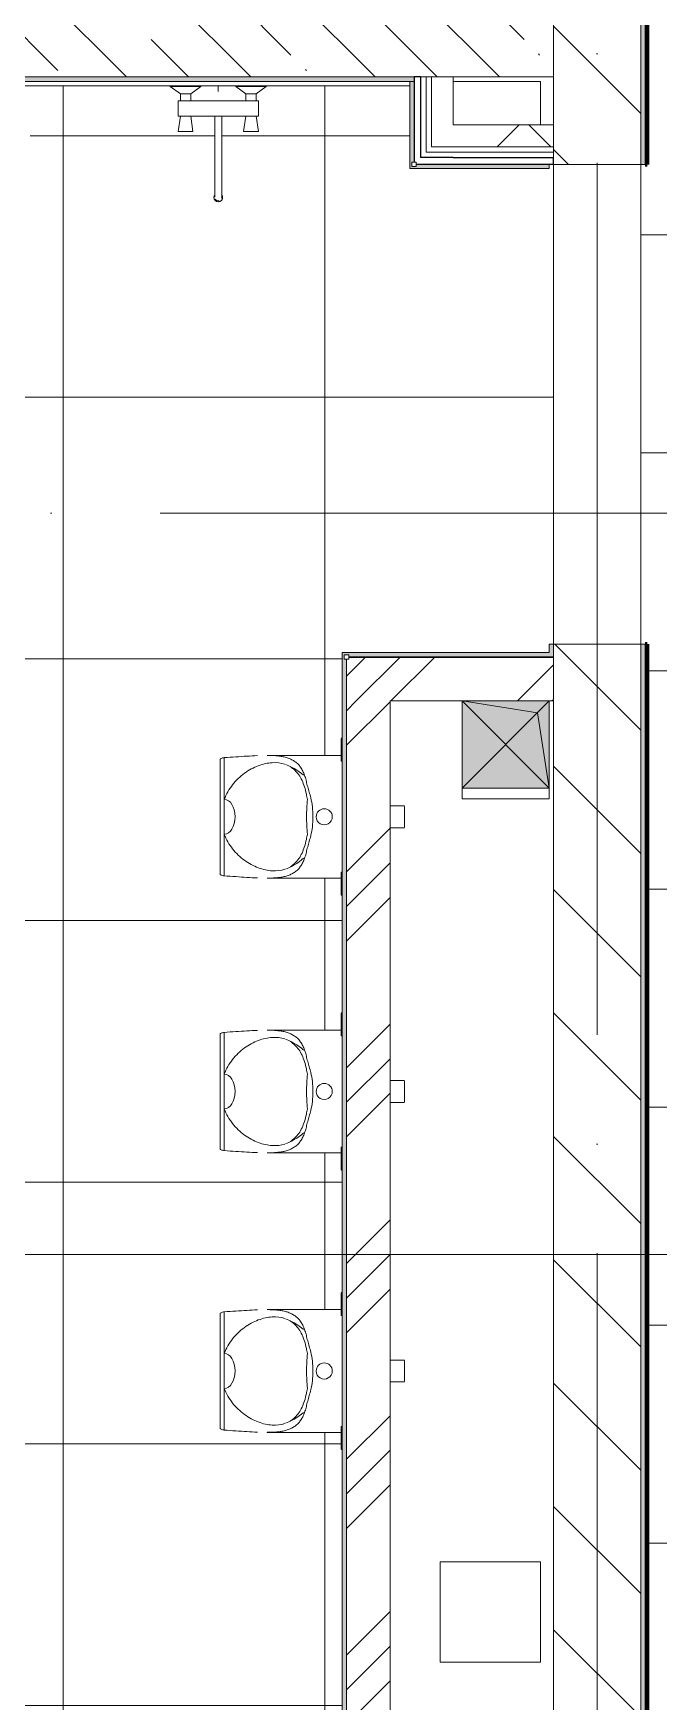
# Model space of a CAD drawing. Header units: millimetres. Extents: x 97 to 215964, y -4577 to 60645.
# Drawn here: x 197855 to 199289, y 14899 to 18725 of the extents above; entities that cross this region are included whole.
import ezdxf

# ---------------------------------------------------------------- set-up
doc = ezdxf.new("R2010")
doc.units = ezdxf.units.MM
doc.linetypes.add('ADSK_Линия сетки', pattern=[2500, 2000, -250, 0, -250])
for name, color, linetype, lineweight in [('A-DETL-GENF-OTLN', 92, 'Continuous', 9), ('A-FLOR-____-OTLN', 192, 'Continuous', 9), ('A-FLOR-____-PATT', 8, 'Continuous', 9), ('A-GENM-____-OTLN', 13, 'Continuous', 9), ('A-WALL-____-MCUT', 113, 'Continuous', 9), ('A-WALL-____-PATT', 111, 'Continuous', 9), ('A-WALL-FNSH-MCUT', 113, 'Continuous', 9), ('I-WALL-____-OTLN', 2, 'Continuous', 9), ('P-SANR-FIXT-OTLN', 6, 'Continuous', 9), ('S-COLS-____-MCUT', 52, 'Continuous', 9), ('S-COLS-____-OTLN', 52, 'Continuous', 9), ('S-GRID-____-OTLN', 1, 'Continuous', 9)]:
    doc.layers.add(name, color=color, linetype=linetype, lineweight=lineweight)
pattern_1 = [(45, (0, 0), (-224.5064, 224.5064), []), (45, (79.38, 0), (0, 449.0128), []), (45, (-79.38, 0), (0, 449.0128), [])]

# ---------------------------------------------------------------- blocks, each defined once
blk = doc.blocks.new('0083_СОШ675_АР_R22_rvt-1-О_АИ_ПП_8_400_Целиком')
at = {"layer": 'A-WALL-____-PATT', "lineweight": 5}
h = blk.add_hatch(dxfattribs=at)
h.set_pattern_fill('FP_10', color=10, style=0, pattern_type=2)
h.set_pattern_definition([(135, (0, 0), (-141.42136, -141.42136), [])])
h.paths.add_polyline_path([(140450, 13000), (140450, 17324), (140250, 17324), (140250, 13000), (140346.9, 13000)])
h.paths.add_polyline_path([(140450, 18424), (140450, 20014), (140250, 20014), (140250, 18424), (140346.9, 18424)])
h.paths.add_polyline_path([(140450, 21114), (140450, 22115.1), (140250, 22115.1), (140250, 21114), (140346.9, 21114)])
h.paths.add_polyline_path([(140450, 23215.1), (140450, 23893), (140250, 23893), (140250, 23215.1), (140346.9, 23215.1)])
h.paths.add_polyline_path([(140450, 24993), (140450, 25625), (140250, 25625), (140250, 24993), (140346.9, 24993)])
h = blk.add_hatch(dxfattribs=at)
h.set_pattern_fill('FP_8', color=10, style=0, pattern_type=2)
h.set_pattern_definition([(135, (0, 0), (-142.5612, -142.5612), []), (135, (142.56, 0), (-142.5612, -142.5612), [252.016, -50.403, 3.353, -47.05])])
h.paths.add_polyline_path([(140250, 18625), (140250, 18825), (136500, 18825), (136500, 18625), (140032.4, 18625)])
h = blk.add_hatch(dxfattribs=at)
h.set_pattern_fill('FP_17', color=252, style=0, pattern_type=2)
h.set_pattern_definition([(45, (0, 0), (-141.42136, 141.42136), []), (135, (0, 0), (-141.42136, -141.42136), [])])
h.paths.add_polyline_path([(140020, 18465), (140250, 18465), (140250, 18515), (140020, 18515)])
h = blk.add_hatch(dxfattribs=at)
h.set_pattern_fill('FP_11', color=10, style=0, pattern_type=2)
h.set_pattern_definition(pattern_1)
h.paths.add_polyline_path([(140032.4, 17194), (140250, 17194), (140250, 17294), (139780, 17294), (139779, 17290), (139775, 17290), (139775, 17194), (139875, 17194)])
h = blk.add_hatch(dxfattribs=at)
h.set_pattern_fill('FP_11', color=10, style=0, pattern_type=2)
h.set_pattern_definition(pattern_1)
h.paths.add_polyline_path([(139875, 13250), (139875, 17194), (139775, 17194), (139775, 14573.5), (139789, 14573.5), (139789, 14557.5), (139775, 14557.5), (139775, 13250)])
at = {"layer": 'A-FLOR-____-OTLN', "color": 90}
for p, q in [((140020, 18615), (140220, 18615)), ((140220, 18615), (140220, 18515)), ((140040, 16970), (140040, 16994)), ((140240, 16994), (140240, 16970)), ((140240, 16970), (140040, 16970)), ((139990, 14990), (139990, 15220)), ((139990, 15220), (140220, 15220)), ((140220, 15220), (140220, 14990)), ((140220, 14990), (139990, 14990))]:
    blk.add_line(p, q, dxfattribs=at)
at = {"layer": 'A-WALL-____-MCUT', "color": 50, "lineweight": 13}
for p, q in [((140450, 18424), (140450, 20014)), ((136700, 18625), (140250, 18625)), ((140020, 18625), (139970, 18625)), ((139970, 18625), (139970, 18465)), ((140020, 18515), (140020, 18625)), ((140250, 18625), (140250, 18424)), ((140250, 18515), (140020, 18515)), ((140250, 18465), (140250, 18515)), ((140020, 18465), (139970, 18465)), ((140020, 18465), (140250, 18465)), ((140250, 18424), (140450, 18424)), ((140250, 17294), (139780, 17294)), ((140250, 17324), (140250, 17294)), ((140450, 17324), (140250, 17324)), ((140450, 13000), (140450, 17324)), ((139775, 17290), (139775, 17194)), ((139775, 17194), (139775, 14573.5)), ((139875, 13250), (139875, 17194)), ((139875, 17194), (140250, 17194)), ((140250, 17194), (140250, 13000))]:
    blk.add_line(p, q, dxfattribs=at)
at = {"layer": 'A-WALL-____-MCUT', "color": 10, "lineweight": 5}
for p, q in [((140250, 18625), (140250, 18825)), ((139957.5, 18625), (139957.5, 18452.5)), ((139970, 18452.5), (139957.5, 18452.5)), ((140020, 18452.5), (139970, 18452.5)), ((140020, 18452.5), (140250, 18452.5)), ((140250, 17194), (140250, 17294))]:
    blk.add_line(p, q, dxfattribs=at)
at = {"layer": 'A-WALL-____-MCUT', "color": 130, "lineweight": 25}
for p, q in [((139945, 18625), (139930, 18625)), ((139930, 18625), (139930, 18430)), ((139945, 18625), (139945, 18440)), ((139957.5, 18440), (139945, 18440)), ((140020, 18440), (139957.5, 18440)), ((140020, 18440), (140250, 18440)), ((140250, 18425), (140250, 18440)), ((139934.6, 18425), (139945, 18425)), ((139945, 18425), (139957.5, 18425)), ((139957.5, 18425), (139970, 18425)), ((139970, 18425), (140020, 18425)), ((140020, 18425), (140250, 18425))]:
    blk.add_line(p, q, dxfattribs=at)
at = {"layer": 'A-WALL-FNSH-MCUT', "color": 90}
for p, q in [((139957.5, 18625), (139945, 18625)), ((139970, 18625), (139957.5, 18625)), ((140250, 18452.5), (140250, 18465)), ((140250, 18440), (140250, 18452.5))]:
    blk.add_line(p, q, dxfattribs=at)
blk = doc.blocks.new('MiraCad_GMd_-Ut_TaskBox_FormHorizon - MiraCad_GMd_-Ut_TaskBox_FormHorizon-3364157-О_АИ_ПП_8_400_Целиком')
at = {"layer": 'A-DETL-GENF-OTLN', "lineweight": 18}
for points in [[(100, -100), (100, 100), (-100, 100), (73.2, 73.2)], [(-100, -100), (100, -100), (100, 100), (-100, 100)]]:
    blk.add_hatch(color=256, dxfattribs=at).paths.add_polyline_path(points)
at = {"layer": 'A-DETL-GENF-OTLN', "color": 7}
for p, q in [((-100, 100), (73.2, 73.2)), ((-100, -100), (-100, 100)), ((-100, 100), (73.2, 73.2)), ((100, 100), (100, -100)), ((100, -100), (100, 100)), ((73.2, 73.2), (100, -100)), ((73.2, 73.2), (100, -100)), ((100, -100), (-100, -100))]:
    blk.add_line(p, q, dxfattribs=at)
at = {"layer": 'A-GENM-____-OTLN', "color": 170, "lineweight": 18}
for p, q in [((100, -100), (-100, 100)), ((100, 100), (-100, -100)), ((-100, 100), (-100, -100)), ((100, -100), (100, 100)), ((-100, -100), (100, -100))]:
    blk.add_line(p, q, dxfattribs=at)
blk = doc.blocks.new('ВК_Писсуар настенный_ГОСТ 30493-2017 - Настенный_ГОСТ 30493-2017-V184-О_АИ_ПП_8_400_Целиком')
at = {"layer": 'A-GENM-____-OTLN', "color": 22, "lineweight": 18}
for p, q in [((-180.1, -10), (-180.1, -12)), ((-174.1, -12), (-179.4, -12)), ((-166.6, -12), (-174.1, -12)), ((-143.6, -12), (-166.6, -12)), ((-133.3, -12), (-143.6, -12)), ((-140.7, -12), (-140.7, -182.3)), ((-127.3, -12), (-133.3, -12)), ((-127.3, -10), (-127.3, -12)), ((127.3, -12), (127.3, -10)), ((133.3, -12), (127.3, -12)), ((143.6, -12), (133.3, -12)), ((140.7, -182.3), (140.7, -12)), ((166.6, -12), (143.6, -12)), ((174.1, -12), (166.6, -12)), ((179.4, -12), (174.1, -12)), ((180.1, -12), (180.1, -10)), ((-135.6, -280.3), (-40, -280.3)), ((132.2, -290), (-132.2, -290)), ((-40, -280.3), (0, -280.3)), ((0, -280.3), (40, -280.3)), ((135.6, -280.3), (40, -280.3))]:
    blk.add_line(p, q, dxfattribs=at)
at = {"layer": 'A-GENM-____-OTLN', "color": 22, "lineweight": 18, "flags": 128}
for points in [[(-119.8, -139.6), (-116.9, -132.6), (-113.8, -125.9), (-110.4, -119.7), (-106.8, -113.8), (-103, -108.4), (-99.1, -103.4), (-95.1, -98.7)], [(119.8, -139.6), (116.9, -132.6), (113.8, -125.9), (110.4, -119.7), (106.8, -113.8), (103, -108.4), (99.1, -103.4), (95.1, -98.7)]]:
    blk.add_lwpolyline(points, dxfattribs=at)
at = {"layer": 'A-GENM-____-OTLN', "color": 22, "lineweight": 18}
for major_axis, start_param, end_param in [((-40, 0), 4.712389, 6.283185), ((40, 0), 0, 1.570796)]:
    blk.add_ellipse((0, -280.3), major_axis=major_axis, ratio=0.620005, start_param=start_param, end_param=end_param, dxfattribs=at)
for points, knots in [([(-140.7, -182.3), (-140.7, -182), (-140.6, -179.7), (-140.6, -175.7), (-140.5, -170.3), (-140.2, -165), (-139.8, -159.8), (-139.2, -154.8), (-138.6, -149.8), (-137.8, -145), (-136.7, -140.4), (-135.3, -135.9), (-133.7, -131.6), (-131.9, -127.4), (-129.9, -123.5), (-127.6, -119.7), (-125.1, -116.1), (-122.3, -112.7), (-118, -108.6), (-112.9, -104.7), (-107.1, -101.3), (-101, -98.3), (-92.6, -95.1), (-85.2, -93.1), (-81.2, -92.1)], [-0.6051007, -0.6051007, -0.6051007, -0.6051007, -0.6, -0.575, -0.55, -0.525, -0.5, -0.475, -0.45, -0.425, -0.4, -0.375, -0.35, -0.325, -0.3, -0.275, -0.25, -0.225, -0.2, -0.15, -0.125, -0.1, -0.05, 0, 0, 0, 0]), ([(81.2, -92.1), (85.2, -93.1), (92.6, -95.1), (101, -98.3), (107.1, -101.3), (112.9, -104.7), (118, -108.6), (122.3, -112.7), (125.1, -116.1), (127.6, -119.7), (129.9, -123.5), (131.9, -127.4), (133.7, -131.6), (135.3, -135.9), (136.7, -140.4), (137.8, -145), (138.6, -149.8), (139.2, -154.8), (139.8, -159.8), (140.2, -165), (140.5, -170.3), (140.6, -175.7), (140.6, -179.7), (140.7, -182), (140.7, -182.3)], [-1, -1, -1, -1, -0.95, -0.9, -0.875, -0.85, -0.8, -0.775, -0.75, -0.725, -0.7, -0.675, -0.65, -0.625, -0.6, -0.575, -0.55, -0.525, -0.5, -0.475, -0.45, -0.425, -0.4, -0.3948993, -0.3948993, -0.3948993, -0.3948993]), ([(-40, -280.3), (-46.1, -277.9), (-57.8, -272.4), (-73.9, -261.6), (-88.1, -248.6), (-104.2, -229.3), (-118.7, -202.4), (-125.8, -169.8), (-123.4, -150.3), (-120.5, -141.6)], [0, 0, 0, 0, 0.0625, 0.125, 0.1875, 0.25, 0.375, 0.5, 0.625, 0.625, 0.625, 0.625]), ([(40, -280.3), (46.1, -277.9), (57.8, -272.4), (73.9, -261.6), (88.1, -248.6), (104.2, -229.3), (118.7, -202.4), (125.8, -169.8), (123.4, -150.3), (120.5, -141.6)], [-1, -1, -1, -1, -0.9375, -0.875, -0.8125, -0.75, -0.625, -0.5, -0.375, -0.375, -0.375, -0.375])]:
    blk.add_open_spline(points, degree=3, knots=knots, dxfattribs=at)
for points in [[(-114.8, -129.2), (-112.5, -125.4), (-107, -118.2), (-96.4, -109.1), (-83.6, -101.8), (-68.8, -96.1), (-57.7, -93.3), (-51.9, -92.1)], [(-81.2, -92.1), (-77.2, -91.2), (-68.9, -89.1), (-56.6, -85.5), (-47.8, -83), (-43.3, -81.8)], [(-51.9, -92.1), (-50, -91.8), (-46.1, -90.9), (-42, -90.1), (-39.9, -89.7)], [(-43.3, -81.8), (-36.9, -80.2), (-23.2, -77.9), (-8, -77.3), (0, -77.5)], [(-39.9, -89.7), (-33.3, -90.2), (-20, -91), (-6.7, -91.8), (0, -92.1)], [(0, -77.5), (8, -77.3), (23.2, -77.9), (36.9, -80.2), (43.3, -81.8)], [(0, -92.1), (6.7, -91.8), (20, -91), (33.3, -90.2), (39.9, -89.7)], [(39.9, -89.7), (42, -90.1), (46.1, -90.9), (50, -91.8), (51.9, -92.1)], [(43.3, -81.8), (47.8, -83), (56.6, -85.5), (68.9, -89.1), (77.2, -91.2), (81.2, -92.1)], [(114.8, -129.2), (112.5, -125.4), (107, -118.2), (96.4, -109.1), (83.6, -101.8), (68.8, -96.1), (57.7, -93.3), (51.9, -92.1)], [(-135.6, -280.3), (-136.2, -271.4), (-137.3, -253.9), (-139.1, -228.4), (-139.9, -212.1), (-140.2, -204.2)], [(140.2, -204.2), (139.9, -212.1), (139.1, -228.4), (137.3, -253.9), (136.2, -271.4), (135.6, -280.3)], [(-132.2, -290), (-132.7, -289.4), (-133.7, -287.8), (-134.9, -284.4), (-135.4, -281.7), (-135.6, -280.3)], [(135.6, -280.3), (135.4, -281.7), (134.9, -284.4), (133.7, -287.8), (132.7, -289.4), (132.2, -290)]]:
    blk.add_open_spline(points, degree=3, dxfattribs=at)
at = {"layer": 'P-SANR-FIXT-OTLN', "color": 22, "lineweight": 18}
for start, end in [(90, 270), (270, 90)]:
    blk.add_arc((0, -51), 18.5, start, end, dxfattribs=at)
blk = doc.blocks.new('Снт_Сифон для писсуара_U0115_АНИ пласт - U0115-V185-О_АИ_ПП_8_400_Целиком')
at = {"layer": 'P-SANR-FIXT-OTLN', "color": 170, "lineweight": 18}
for p, q in [((-124.2, 25), (-157, 25)), ((-157, 0), (-157, 23.8)), ((-157, -23.8), (-157, 0)), ((-157, -25), (-124.2, -25))]:
    blk.add_line(p, q, dxfattribs=at)
blk = doc.blocks.new('Смеситель для внутр_поливочного крана - Смеситель-V201-О_АИ_ПП_8_400_Целиком')
at = {"layer": 'P-SANR-FIXT-OTLN', "color": 170, "lineweight": 18}
for p, q in [((-8, 231), (-8, 91)), ((8, 91), (8, 231)), ((-92, 110.1), (-87, 75)), ((-92, 110.1), (-75, 110.1)), ((-89, 111.1), (-89, 110.1)), ((-75, 111.1), (-75, 111.1)), ((-75, 111.1), (-75, 111.1)), ((-75, 110.1), (-58, 110.1)), ((-63, 75), (-58, 110.1)), ((-61, 110.1), (-61, 111.1)), ((58, 110.1), (63, 75)), ((58, 110.1), (75, 110.1)), ((61, 111.1), (61, 110.1)), ((75, 111.1), (75, 111.1)), ((75, 111.1), (75, 111.1)), ((75, 110.1), (92, 110.1)), ((87, 75), (92, 110.1)), ((89, 110.1), (89, 111.1)), ((-92, 75), (-92, 40)), ((-92, 75), (-75, 75)), ((-75, 40), (-92, 40)), ((-87, 40), (-87, 23.4)), ((-75, 75), (75, 75)), ((75, 40), (-75, 40)), ((-63, 23.4), (-63, 40)), ((63, 40), (63, 23.4)), ((75, 75), (92, 75)), ((92, 40), (75, 40)), ((87, 23.4), (87, 40)), ((92, 40), (92, 75)), ((-87, 23.4), (-110, 6.7)), ((-110, 6.7), (-110, 5)), ((-40, 6.7), (-110, 6.7)), ((-63, 23.4), (-87, 23.4)), ((-40, 6.7), (-63, 23.4)), ((-40, 5), (-40, 6.7)), ((0, 5.1), (0, 18)), ((0, 18), (0, 5.1)), ((63, 23.4), (40, 6.7)), ((40, 6.7), (40, 5)), ((110, 6.7), (40, 6.7)), ((87, 23.4), (63, 23.4)), ((110, 6.7), (87, 23.4)), ((110, 5), (110, 6.7))]:
    blk.add_line(p, q, dxfattribs=at)
at = {"layer": 'P-SANR-FIXT-OTLN', "color": 170, "lineweight": 18, "flags": 128}
for points in [[(-8, 261), (-8, 261), (-8, 260.9), (-8, 260.8), (-8, 260.6), (-8, 260.4), (-8, 260.1), (-8, 259.8), (-8, 259.5), (-8, 259.1), (-8, 258.6), (-8, 258.1), (-8, 257.6), (-8, 257), (-8, 256.4), (-8, 255.8), (-8, 255.1), (-8, 254.3), (-8, 253.6), (-8, 252.7), (-8, 251.9), (-8, 251), (-8, 250.1), (-8, 249.2), (-8, 248.2), (-8, 247.2), (-8, 246.2), (-8, 245.1), (-8, 244.1), (-8, 243), (-8, 241.9), (-8, 240.7), (-8, 239.6), (-8, 238.4), (-8, 237.3), (-8, 236.1), (-8, 234.9), (-8, 233.7), (-8, 232.5), (-8, 231.3), (-8, 231)], [(8, 231), (8, 232.2), (8, 233.4), (8, 234.6), (8, 235.8), (8, 237), (8, 238.1), (8, 239.3), (8, 240.4), (8, 241.6), (8, 242.7), (8, 243.8), (8, 244.9), (8, 245.9), (8, 246.9), (8, 247.9), (8, 248.9), (8, 249.9), (8, 250.8), (8, 251.7), (8, 252.5), (8, 253.3), (8, 254.1), (8, 254.9), (8, 255.6), (8, 256.2), (8, 256.9), (8, 257.5), (8, 258), (8, 258.5), (8, 259), (8, 259.4), (8, 259.7), (8, 260.1), (8, 260.3), (8, 260.6), (8, 260.7), (8, 260.9), (8, 261), (8, 261)], [(-8, 74.8), (-8, 75.8), (-8, 76.9), (-8, 77.9), (-8, 79), (-8, 80.1), (-8, 81.3), (-8, 82.4), (-8, 83.6), (-8, 84.7), (-8, 85.9), (-8, 87.1), (-8, 88.3), (-8, 89.5), (-8, 90.7), (-8, 91)], [(8, 91), (8, 89.8), (8, 88.6), (8, 87.4), (8, 86.2), (8, 85), (8, 83.9), (8, 82.7), (8, 81.6), (8, 80.4), (8, 79.3), (8, 78.2), (8, 77.1), (8, 76.1), (8, 75.1)]]:
    blk.add_lwpolyline(points, dxfattribs=at)
at = {"layer": 'P-SANR-FIXT-OTLN', "color": 170, "lineweight": 18}
for radius, start, end in [(10, 0, 180), (10, 360, 180), (8, 30, 105), (10, 180, 210), (10, 180, 210), (8, 165, 180), (10, 330, 360), (10, 330, 360)]:
    blk.add_arc((0, 261), radius, start, end, dxfattribs=at)
blk = doc.blocks.new('0083_СОШ675_ВК_R22_rvt-1-О_АИ_ПП_8_400_Целиком')
at = {"layer": 'A-GENM-____-OTLN', "color": 170, "lineweight": 18}
blk.add_blockref('MiraCad_GMd_-Ut_TaskBox_FormHorizon - MiraCad_GMd_-Ut_TaskBox_FormHorizon-3364157-О_АИ_ПП_8_400_Целиком', (140140, 17094), dxfattribs=at)
at = {"layer": 'P-SANR-FIXT-OTLN', "color": 170, "lineweight": 18}
for name, p, rotation in [('Смеситель для внутр_поливочного крана - Смеситель-V201-О_АИ_ПП_8_400_Целиком', (139480.9, 18610), 180), ('ВК_Писсуар настенный_ГОСТ 30493-2017 - Настенный_ГОСТ 30493-2017-V184-О_АИ_ПП_8_400_Целиком', (139775, 16928.5), 269.9999999999996), ('Снт_Сифон для писсуара_U0115_АНИ пласт - U0115-V185-О_АИ_ПП_8_400_Целиком', (139751, 16928.5), 180), ('ВК_Писсуар настенный_ГОСТ 30493-2017 - Настенный_ГОСТ 30493-2017-V184-О_АИ_ПП_8_400_Целиком', (139775, 16298.5), 269.9999999999996), ('Снт_Сифон для писсуара_U0115_АНИ пласт - U0115-V185-О_АИ_ПП_8_400_Целиком', (139751, 16298.5), 180), ('ВК_Писсуар настенный_ГОСТ 30493-2017 - Настенный_ГОСТ 30493-2017-V184-О_АИ_ПП_8_400_Целиком', (139775, 15657.6), 269.9999999999996), ('Снт_Сифон для писсуара_U0115_АНИ пласт - U0115-V185-О_АИ_ПП_8_400_Целиком', (139751, 15657.6), 180)]:
    blk.add_blockref(name, p, dxfattribs=dict(at, rotation=rotation))
blk = doc.blocks.new('BSC_Колонна _Прямоугольная - ПР-1_Профиль торцевой для плитки-3497357-О_АИ_ПП_8_400_Целиком')
at = {"layer": 'S-COLS-____-MCUT'}
for p, q in [((5, 5), (-5, 5)), ((-5, 5), (-5, -5)), ((5, -5), (5, 5)), ((-5, -5), (5, -5))]:
    blk.add_line(p, q, dxfattribs=at)

msp = doc.modelspace()

# ---------------------------------------------------------------- hatches: boundary and pattern name
at = {"layer": 'A-FLOR-____-PATT'}
h = msp.add_hatch(dxfattribs=at)
h.set_pattern_fill('FP_206', color=256, style=0, pattern_type=2)
h.set_pattern_definition([(270, (201472.87, 27262.5), (500, 3e-14), []), (0, (201472.87, 27262.5), (0, 500), [])])
h.paths.add_polyline_path([(197924.802038, 37392.628452), (197923.387824, 37392.628452), (197924.667312, 37391.10716)])
h.paths.add_polyline_path([(197788.192734, 37236.941352), (197788.011005, 37237.629401), (197788.011005, 37236.947612)])
h.paths.add_polyline_path([(197767.887824, 37235.622618), (197772.974177, 37236.445886), (197767.024761, 37236.184575)])
h.paths.add_polyline_path([(197611.611796, 37385.366863), (197611.387824, 37392.628452), (197610.973611, 37392.628452), (197611.193323, 37390.128452)])
h.paths.add_polyline_path([(199410.387824, 13382.982684), (199410.387824, 13381.56847), (199412.887824, 13382.761283)])
h.paths.add_polyline_path([(199566.074924, 13246.37338), (199565.386875, 13246.191651), (199565.918382, 13241.828751)])
h.paths.add_polyline_path([(199417.649412, 13069.792442), (199420.195401, 13069.193404), (199415.100951, 13069.56847)])
h.paths.add_polyline_path([(200402.52062, 12800), (203832.865903, 12800.657374), (203832.865903, 18345), (203847.865903, 18345), (203847.865903, 20845), (203832.865903, 20845), (203832.865903, 27299.999414), (203847.865903, 27299.999414), (203847.700658, 29799.999414), (203832.865903, 29799.999414), (203832.865903, 36649.999414), (203847.865903, 36649.999414), (203847.865903, 39149.999414), (203832.865903, 39149.999414), (203832.865903, 42694.998706), (203847.865903, 42694.998706), (203847.865903, 43944.998706), (203832.865903, 43944.998706), (203832.865903, 45324.968424), (199262.887824, 45324.968424), (199262.887824, 39459.99902), (199247.865903, 39459.99902), (199247.887824, 38359.99902), (199262.887824, 38359.99902), (199262.887824, 37555.15091), (199257.887824, 37555.15091), (199257.887824, 37545.151496), (199247.887824, 37545.151496), (199247.865903, 37540.151496), (198019.022324, 37540.151496), (198019.022324, 37535.151496), (197925.387824, 37535.151496), (197924.762891, 37382.820875), (197918.31036, 37348.891829), (197916.481042, 37342.038512), (197911.046857, 37328.878452), (197903.767744, 37314.878452), (197895.349741, 37300.680243), (197890.198852, 37294.711504), (197884.02089, 37286.885628), (197876.471608, 37279.64838), (197869.791653, 37273.155406), (197860.792223, 37266.447853), (197853.6891, 37261.142265), (197843.584632, 37255.440693), (197833.330333, 37249.835547), (197823.933711, 37245.623996), (197823.117216, 37246.310615), (197798.072595, 37238.660313), (197777.949415, 37236.03967), (197757.717507, 37236.044177), (197734.74592, 37239.269516), (197712.398771, 37245.409992), (197697.092052, 37252.610278), (197673.981369, 37266.522558), (197665.983996, 37274.081281), (197645.576797, 37293.809186), (197639.398835, 37303.564741), (197626.901043, 37324.254361), (197614.544651, 37362.443681), (197611.727947, 37378.612398), (197610.387824, 37508.454365), (197610.387824, 37535.151496), (197516.753324, 37535.151496), (197516.753324, 37540.151496), (195512.887824, 37540.151496), (195512.887824, 33539.968424), (199247.887824, 33539.968424), (199247.887824, 33534.968424), (199257.887824, 33534.968424), (199257.887824, 33524.968424), (199262.887824, 33524.967838), (199262.887824, 32015.000398), (199047.865903, 32015.000398), (199047.887824, 30515.000398), (199262.887824, 30513.97172), (199262.887824, 28124.296143), (199257.887824, 28124.296143), (199257.887824, 28114.296143), (199247.887824, 28114.296143), (199247.865903, 28109.296143), (195687.865903, 28109.296143), (195687.865903, 27787.500586), (195682.865903, 27787.500586), (195682.865903, 27777.500586), (195672.865903, 27777.500586), (195672.399768, 27772.500586), (195562.888824, 27772.500586), (195562.888824, 27787.5), (195497.866903, 27787.5), (195497.887824, 25674.999986), (195512.888824, 25674.999986), (195512.888824, 25640.000161), (199257.887824, 25640.000161), (199257.887824, 25625.000161), (199262.887824, 25624.986828), (199262.887824, 24992.999575), (199247.865903, 24992.999575), (199247.887824, 23892.999575), (199262.887824, 23892.999575), (199262.887824, 23215.119334), (199247.865903, 23215.119334), (199247.865903, 23154.166194), (199047.865903, 23154.166194), (199047.865903, 22229.166194), (199247.865903, 22229.166194), (199247.887824, 22115.119334), (199262.887824, 22115.119334), (199262.887824, 21113.999393), (199247.865903, 21113.999393), (199247.887824, 20013.999393), (199262.887824, 20013.999393), (199262.887824, 18423.996862), (199247.865903, 18423.996862), (199247.887824, 17323.996862), (199262.887824, 17323.996862), (199262.887824, 13477.20297), (199267.887824, 13477.20297), (199267.887824, 13383.56847), (199420.195401, 13382.943537), (199454.124447, 13376.491006), (199460.977764, 13374.661688), (199474.137824, 13369.227503), (199488.137824, 13361.948389), (199502.336033, 13353.530387), (199508.304772, 13348.379498), (199516.130648, 13342.201536), (199523.367896, 13334.652254), (199529.86087, 13327.972298), (199536.568423, 13318.972869), (199541.874011, 13311.869746), (199547.575582, 13301.765278), (199553.180729, 13291.510979), (199557.39228, 13282.114357), (199556.435004, 13282.114357), (199564.355962, 13256.253241), (199566.972099, 13236.238787), (199566.972099, 13215.898153), (199563.919042, 13193.695589), (199557.606284, 13170.579417), (199550.405998, 13155.272698), (199536.493717, 13132.162015), (199528.934995, 13124.164642), (199509.207089, 13103.757443), (199499.451535, 13097.579481), (199478.761915, 13085.081689), (199440.572595, 13072.725297), (199424.403878, 13069.908593), (199410.387824, 13068.56847), (199267.887824, 13068.56847), (199267.887824, 12974.93397), (199262.887824, 12974.93397), (199262.887824, 12800)])
h.paths.add_polyline_path([(199450.806364, 13111.353879), (199471.632785, 13120.555472), (199480.003322, 13126.396256), (199477.961369, 13126.223599), (199451.866281, 13111.941688)])
h.paths.add_polyline_path([(199381.420424, 13109.302634), (199378.950723, 13110.802007), (199381.182491, 13109.378018)])
h.paths.add_polyline_path([(199449.969864, 13111.941688), (199477.480571, 13124.725245), (199458.332911, 13114.340559), (199450.634186, 13112.133905)])
h.paths.add_polyline_path([(199326.267244, 13139.447889), (199322.442737, 13144.818223), (199324.836966, 13141.311863)])
h.paths.add_polyline_path([(199316.241162, 13153.470636), (199319.894284, 13147.753292), (199316.672604, 13152.828382)])
h.paths.add_polyline_path([(199304.159371, 13173.403647), (199303.022228, 13177.075399), (199304.061877, 13173.642867)])
h.paths.add_polyline_path([(199524.462517, 13180.387444), (199528.606115, 13193.187148), (199525.246971, 13182.864978), (199524.537222, 13180.623383)])
h.paths.add_polyline_path([(199561.991207, 13187.86265), (199564.321966, 13195.883699), (199563.045551, 13192.671369), (199562.617292, 13190.718139)])
h.paths.add_polyline_path([(199560.245341, 13181.557037), (199561.991207, 13187.86265), (199560.570982, 13185.59508)])
h.paths.add_polyline_path([(199430.519365, 13195.574533), (199428.95827, 13195.574533), (199430.314162, 13195.52916)])
h.paths.add_polyline_path([(199412.887824, 13190.503663), (199430.519365, 13193.999847), (199416.47194, 13191.247251)])
h.paths.add_polyline_path([(199383.449713, 13205.62177), (199382.75014, 13208.66847), (199382.75014, 13207.11843)])
h.paths.add_polyline_path([(199442.325936, 13246.51517), (199443.025508, 13243.46847), (199443.025508, 13245.01851)])
h.paths.add_polyline_path([(199444.75148, 13244.46496), (199431.284315, 13256.42956), (199439.093423, 13249.837312), (199443.887824, 13245.194974)])
h.paths.add_polyline_path([(199437.923755, 13201.032539), (199446.158209, 13212.921963), (199448.201287, 13224.1522), (199447.481747, 13234.275465), (199447.481747, 13229.833749), (199447.01629, 13218.167755), (199443.887824, 13210.020574), (199437.967351, 13201.11595)])
h.paths.add_polyline_path([(199531.144628, 13201.745631), (199533.665905, 13212.989197), (199531.213738, 13202.061308)])
h.paths.add_polyline_path([(199387.105114, 13249.675605), (199396.817379, 13256.562407), (199393.707276, 13255.253673), (199387.296508, 13249.837312)])
h.paths.add_polyline_path([(199381.024168, 13207.67198), (199378.087824, 13226.06847), (199379.791835, 13238.206915), (199381.887824, 13242.116366), (199378.403928, 13234.686091), (199377.574361, 13227.98474), (199378.293901, 13217.861476), (199380.75716, 13208.66847)])
h.paths.add_polyline_path([(199566.711214, 13225.02036), (199567.199526, 13227.267866), (199566.57039, 13231.154823), (199566.57039, 13225.199617)])
h.paths.add_polyline_path([(199412.887824, 13261.633277), (199395.256284, 13258.137094), (199409.303709, 13260.889689)])
h.paths.add_polyline_path([(199430.688771, 13256.855398), (199418.372039, 13260.896054), (199422.467351, 13260.06226), (199430.590381, 13256.888188)])
h.paths.add_polyline_path([(199528.739274, 13258.330232), (199525.461267, 13269.363967), (199528.154288, 13259.965212), (199528.606115, 13258.702398)])
h.paths.add_polyline_path([(199501.481597, 13309.045593), (199500.938682, 13310.825077), (199500.517879, 13310.825077)])
h.paths.add_polyline_path([(199311.756937, 13292.034135), (199314.820301, 13295.283593), (199312.347152, 13292.823258)])
h.paths.add_polyline_path([(199340.009979, 13321.796052), (199361.195154, 13332.698369), (199373.449204, 13340.195252), (199354.142864, 13331.581468), (199345.772326, 13325.740684), (199340.954564, 13322.442671)])
h.paths.add_polyline_path([(199342.353594, 13323.150509), (199356.458804, 13332.156582), (199371.840592, 13339.047949), (199371.840592, 13338.174885), (199343.123656, 13323.542876)])
h.paths.add_polyline_path([(199480.003322, 13326.513911), (199462.801865, 13335.934066), (199472.478543, 13330.451214), (199478.541386, 13326.885001)])
h.paths.add_polyline_path([(199467.190833, 13333.996392), (199466.695959, 13335.239104), (199466.751657, 13334.283196)])
h.paths.add_polyline_path([(199451.731204, 13340.497378), (199449.72818, 13340.421172), (199450.634186, 13340.732142)])
h.paths.add_polyline_path([(199436.330641, 13343.923467), (199436.330641, 13344.504488), (199433.573646, 13344.394384)])
h.paths.add_polyline_path([(199427.652442, 13345.405773), (199427.435108, 13346.06847), (199424.291558, 13345.96593)])
h.paths.add_polyline_path([(195497.865903, 36525), (195497.887824, 36525), (195497.865903, 36925)])
h.paths.add_polyline_path([(197727.414434, 37240.911966), (197729.682004, 37241.025069), (197727.414434, 37242.445294), (197724.123516, 37242.426986), (197727.226166, 37240.998637)])
h.paths.add_polyline_path([(197800.149586, 37274.277002), (197811.183321, 37277.555008), (197801.784566, 37274.861988)])
h.paths.add_polyline_path([(197701.922159, 37288.997564), (197698.672701, 37292.060928), (197701.133036, 37289.58778)])
h.paths.add_polyline_path([(197672.160243, 37317.250606), (197661.257926, 37338.435781), (197653.761042, 37350.689832), (197662.374827, 37331.383491), (197668.215611, 37323.012953), (197671.513624, 37318.195192)])
h.paths.add_polyline_path([(197670.805785, 37319.594221), (197661.799712, 37333.699432), (197654.908345, 37349.081219), (197655.781409, 37349.081219), (197670.413419, 37320.364283)])
h.paths.add_polyline_path([(197868.333266, 37323.012953), (197877.753421, 37340.214411), (197872.270568, 37330.537733), (197868.704355, 37324.47489)])
h.paths.add_polyline_path([(197875.815746, 37335.825443), (197877.058458, 37336.320317), (197876.10255, 37336.264618)])
h.paths.add_polyline_path([(197882.316732, 37351.285072), (197882.240526, 37353.288096), (197882.551496, 37352.38209)])
h.paths.add_polyline_path([(197788.334524, 37360.69034), (197785.287824, 37359.990768), (197788.116333, 37360.588353)])
h.paths.add_polyline_path([(197786.284315, 37358.264796), (197798.248914, 37371.731961), (197791.656666, 37363.922853), (197787.743206, 37359.990768)])
h.paths.add_polyline_path([(197744.280689, 37364.345741), (197737.359906, 37374.184824), (197738.702621, 37370.947903), (197744.118982, 37364.537136)])
h.paths.add_polyline_path([(197767.887824, 37354.745144), (197777.658923, 37355.953629), (197771.653103, 37355.534529), (197759.987109, 37355.999985), (197751.839928, 37359.128452), (197759.270203, 37355.644556), (197765.971555, 37354.814989), (197767.073775, 37354.774815)])
h.paths.add_polyline_path([(197803.452631, 37390.128452), (197802.697279, 37390.163738), (197802.709043, 37393.712567)])
h.paths.add_polyline_path([(197798.381761, 37407.759992), (197798.381761, 37406.198897), (197798.432959, 37407.528452)])
h.paths.add_polyline_path([(197798.674752, 37372.327505), (197802.715408, 37384.644237), (197802.955413, 37393.827267), (197799.956448, 37407.759992), (197802.685246, 37393.827267), (197801.881614, 37380.548925), (197798.808374, 37372.728452)])
h.paths.add_polyline_path([(197747.441124, 37419.566563), (197750.487824, 37420.266136), (197748.617667, 37420.116506)])
h.paths.add_polyline_path([(197882.602415, 37428.046992), (197873.400822, 37448.873412), (197867.560038, 37457.24395), (197867.732696, 37455.201996), (197882.014606, 37429.106908)])
h.paths.add_polyline_path([(197792.923755, 37415.164383), (197781.034332, 37423.398836), (197769.804094, 37425.441915), (197759.68083, 37424.722375), (197764.122545, 37424.722375), (197775.788539, 37424.256918), (197783.93572, 37421.128452), (197792.840344, 37415.207978)])
h.paths.add_polyline_path([(197651.121988, 37421.595852), (197652.621361, 37424.065553), (197651.197372, 37421.833785)])
h.paths.add_polyline_path([(197882.014606, 37427.210491), (197869.231049, 37454.721199), (197879.615736, 37435.573539), (197881.77257, 37428.046992)])
h.paths.add_polyline_path([(197681.267244, 37476.749032), (197686.637577, 37480.573539), (197683.131217, 37478.179309)])
h.paths.add_polyline_path([(197695.28999, 37486.775114), (197689.572646, 37483.121992), (197694.647736, 37486.343672)])
h.paths.add_polyline_path([(197715.223001, 37498.856905), (197718.894753, 37499.994048), (197715.462221, 37498.954399)])
h.paths.add_polyline_path([(197813.568851, 37501.703145), (197802.871404, 37505.394915), (197811.091317, 37502.487599), (197813.332911, 37501.77785)])
h.paths.add_polyline_path([(197792.210663, 37508.385255), (197780.863589, 37510.92016), (197791.894987, 37508.454365)])
h = msp.add_hatch(dxfattribs=at)
h.set_pattern_fill('FP_161', color=256, style=0, pattern_type=2)
h.set_pattern_definition([(0, (197322.9, 16090), (0, 600), []), (90, (197322.9, 16090), (-600, 4e-14), [])])
h.paths.add_polyline_path([(198562.887824, 13360.000586), (198562.887824, 15478.117081), (198560.887824, 15478.117081), (198560.887824, 15516.996498), (198358.654017, 15517.839285), (198292.627812, 15521.979023), (198285.290458, 15523.884828), (198282.887824, 15525.408228), (198282.887824, 15789.709971), (198288.595377, 15792.384334), (198292.627812, 15793.139176), (198370.540945, 15797.800125), (198445.774267, 15798.209004), (198560.887824, 15798.210642), (198560.887824, 15837.001119), (198562.887824, 15837.001119), (198562.887824, 16119.045549), (198560.887824, 16119.045549), (198560.887824, 16157.924966), (198368.663707, 16158.283018), (198292.627812, 16162.907491), (198285.290458, 16164.813296), (198282.887824, 16166.336696), (198282.887824, 16430.638439), (198288.595377, 16433.312802), (198292.627812, 16434.067644), (198380.859445, 16438.929088), (198449.388034, 16439.13911), (198560.887824, 16439.13911), (198560.887824, 16477.929587), (198562.887824, 16477.929587), (198562.887824, 16749.045549), (198560.887824, 16749.045549), (198560.887824, 16787.924966), (198358.654017, 16788.767753), (198292.627812, 16792.907491), (198285.290458, 16794.813296), (198282.887824, 16796.336696), (198282.887824, 17060.638439), (198288.595377, 17063.312802), (198302.170012, 17064.696231), (198380.859445, 17068.929088), (198449.388034, 17069.13911), (198560.887824, 17069.13911), (198560.887824, 17107.929587), (198562.887824, 17107.929587), (198562.887824, 17304.988223), (199037.926742, 17304.988223), (199037.926742, 17323.996862), (199047.887824, 17323.996862), (199047.887824, 18423.996862), (199037.926742, 18423.996862), (199037.926742, 18415), (198717.865903, 18415), (198717.865903, 18605.000586), (198388.740798, 18605.000586), (198388.740798, 18603.285092), (198365.740798, 18586.574614), (198365.761614, 18569.977542), (198370.740798, 18569.977542), (198370.161537, 18534.977542), (198365.811841, 18534.478238), (198370.740798, 18499.836377), (198336.740798, 18499.836377), (198341.719983, 18534.977542), (198286.740798, 18533.977542), (198285.669002, 18344.977542), (198282.301612, 18341.867422), (198278.793909, 18341.663798), (198273.498777, 18343.897607), (198271.812595, 18344.977542), (198270.740798, 18348.977542), (198271.812595, 18349.243129), (198270.740798, 18352.99678), (198270.103559, 18534.977542), (198215.761614, 18534.831247), (198220.740798, 18499.836377), (198186.740798, 18499.836377), (198191.719983, 18534.977542), (198186.740798, 18534.977542), (198187.320059, 18569.977542), (198191.740798, 18569.977542), (198191.740798, 18586.574614), (198168.740798, 18603.285092), (198168.740798, 18605.000586), (197560.458741, 18604.042258), (197572.708741, 18600.128452), (197847.41224, 18600.128452), (197847.41224, 18292.129997), (197752.887824, 18292.129997), (197752.887824, 18289.977542), (197352.887824, 18289.977542), (197352.887824, 18292.129997), (197004.58058, 18292.129997), (197004.58058, 18289.977542), (196604.58058, 18289.977542), (196604.58058, 18292.129997), (196292.887824, 18292.129997), (196292.887824, 18289.977542), (195892.887824, 18289.977542), (195892.887824, 18292.129997), (195769.015118, 18292.129997), (195769.015118, 18600.128452), (196078.524329, 18601.278427), (196079.191908, 18601.812954), (196085.316908, 18605.000586), (195507.887824, 18605.000586), (195507.887824, 13360.000586), (195797.666716, 13360.946688), (195796.070141, 13364.801161), (195795.388658, 13374.977542), (195796.204072, 13485.477262), (195799.456619, 13491.787031), (195803.579169, 13495.909581), (195809.259291, 13498.901319), (195810.212277, 13499.296059), (195820.388658, 13499.977542), (195872.956225, 13499.977542), (195859.202346, 13559.057936), (195845.388658, 13620.924712), (195833.868722, 13711.867472), (195830.798106, 13793.087613), (195836.522009, 13836.56497), (195854.504085, 13879.977542), (195883.109437, 13917.256763), (195920.388658, 13945.862115), (195947.475515, 13957.834872), (195967.683515, 13964.355303), (196013.837752, 13969.52346), (196056.976086, 13963.844191), (196073.3018, 13957.734438), (196100.794679, 13945.550564), (196137.667878, 13917.256763), (196166.27323, 13879.977542), (196184.766419, 13832.682685), (196190.388658, 13789.977542), (196186.561264, 13704.071685), (196173.060011, 13609.793297), (196147.82109, 13499.977542), (196210.888377, 13499.162127), (196217.198146, 13495.909581), (196221.320696, 13491.787031), (196224.312435, 13486.106908), (196224.707174, 13485.153923), (196225.388658, 13474.977542), (196224.573243, 13364.477822), (196223.110599, 13360.000586), (196820.165883, 13360.946688), (196818.569308, 13364.801161), (196817.887824, 13374.977542), (196818.703239, 13485.477262), (196821.955786, 13491.787031), (196826.078336, 13495.909581), (196831.758458, 13498.901319), (196832.711443, 13499.296059), (196842.887824, 13499.977542), (196895.455392, 13499.977542), (196883.167068, 13552.58382), (196867.887824, 13620.924712), (196856.367889, 13711.867472), (196853.297273, 13793.087613), (196859.021175, 13836.56497), (196877.003252, 13879.977542), (196905.608604, 13917.256763), (196943.676443, 13946.240358), (196969.974682, 13957.834872), (196990.182682, 13964.355303), (197036.336919, 13969.52346), (197079.475252, 13963.844191), (197095.800966, 13957.734438), (197123.293845, 13945.550564), (197160.167045, 13917.256763), (197188.772397, 13879.977542), (197207.265586, 13832.682685), (197212.887824, 13789.977542), (197209.060431, 13704.071685), (197195.559177, 13609.793297), (197170.320257, 13499.977542), (197233.387544, 13499.162127), (197239.697313, 13495.909581), (197243.819863, 13491.787031), (197246.811601, 13486.106908), (197247.206341, 13485.153923), (197247.887824, 13474.977542), (197247.072409, 13364.477822), (197245.609766, 13360.000586), (197840.165883, 13360.946688), (197838.569308, 13364.801161), (197837.887824, 13374.977542), (197838.703239, 13485.477262), (197841.955786, 13491.787031), (197846.078336, 13495.909581), (197851.758458, 13498.901319), (197852.711443, 13499.296059), (197862.887824, 13499.977542), (197915.455392, 13499.977542), (197901.701512, 13559.057936), (197887.000889, 13627.525317), (197876.367889, 13711.867472), (197873.297273, 13793.087613), (197879.021175, 13836.56497), (197897.003252, 13879.977542), (197925.608604, 13917.256763), (197962.887824, 13945.862115), (197989.974682, 13957.834872), (198010.182682, 13964.355303), (198056.336919, 13969.52346), (198099.475252, 13963.844191), (198115.800966, 13957.734438), (198143.293845, 13945.550564), (198180.167045, 13917.256763), (198208.772397, 13879.977542), (198227.265586, 13832.682685), (198232.887824, 13789.977542), (198229.060431, 13704.071685), (198215.559177, 13609.793297), (198190.320257, 13499.977542), (198253.387544, 13499.162127), (198259.697313, 13495.909581), (198263.819863, 13491.787031), (198266.811601, 13486.106908), (198267.206341, 13485.153923), (198267.887824, 13474.977542), (198267.072409, 13364.477822), (198265.609766, 13360.000586), (198515.880822, 13360.000586)])
h.paths.add_polyline_path([(196992.742159, 15925), (196992.742159, 16027.791036), (196979.974613, 16051.802131), (196992.742159, 16058.591084), (196992.764081, 16149.978128), (197192.764081, 16149.978128), (197192.742159, 15925)])
h.paths.add_polyline_path([(198238.740798, 18569.977542), (198341.740798, 18569.977542), (198341.740798, 18586.574614), (198318.740798, 18603.285092), (198318.740798, 18605.000586), (198238.740798, 18605.000586), (198238.740798, 18603.285092), (198215.740798, 18586.574614), (198215.740798, 18569.977542), (198236.396243, 18569.977542)])
h.paths.add_polyline_path([(196108.621878, 18600.128452), (196790.217085, 18601.278427), (196790.884664, 18601.812954), (196797.009664, 18605.000586), (196100.458741, 18604.042258), (196107.251425, 18601.278427)])
h.paths.add_polyline_path([(197533.066908, 18600.128452), (197538.524329, 18601.278427), (197539.191908, 18601.812954), (197545.316908, 18605.000586), (196812.151497, 18604.042258), (196824.401497, 18600.128452), (197415.347761, 18600.128452)])
at = {"layer": 'A-WALL-____-PATT'}
h = msp.add_hatch(color=7, dxfattribs=at)
h.paths.add_polyline_path([(199247.887824, 12800.000586), (199257.887824, 12800.000586), (199257.887824, 17323.996862), (199247.887824, 17323.996862), (199247.887824, 12826.284801)])
h.paths.add_polyline_path([(199257.887824, 18423.996862), (199257.887824, 19813.999979), (199247.887824, 19813.999979), (199247.887824, 18423.996862)])
for points in [[(198727.865903, 18615.000586), (198727.865903, 18625.000586), (195497.887824, 18625.000586), (195497.887824, 18615.000586), (198717.865903, 18615.000586)], [(198717.865903, 18415), (198727.865903, 18415), (198727.865903, 18420), (198722.489414, 18420), (198722.489414, 18430), (198727.865903, 18430), (198727.865903, 18615.000586), (198717.865903, 18615.000586), (198717.865903, 18605.000586)], [(198727.865903, 18415), (199037.926742, 18415), (199037.926742, 18425), (198732.489414, 18424.985042), (198732.489414, 18420), (198727.865903, 18420)], [(199037.926742, 17294.988223), (199037.926742, 17304.988223), (198562.887824, 17304.988223), (198562.887824, 17294.988223), (198567.887824, 17294.988223), (198567.887824, 17299.988223), (198577.887824, 17299.988223), (198577.887824, 17294.988223)], [(198572.887824, 13350.000586), (198572.875118, 17289.988223), (198567.887824, 17289.988223), (198567.887824, 17294.988223), (198562.887824, 17294.988223), (198562.887824, 13350.000586)]]:
    msp.add_hatch(color=7, dxfattribs=at).paths.add_polyline_path(points)
h = msp.add_hatch(color=7, dxfattribs=at)
h.paths.add_polyline_path([(199047.926742, 17294.988223), (199047.926742, 17323.996862), (199037.926742, 17323.996862), (199037.926742, 17294.988223)])
h.paths.add_polyline_path([(199047.926742, 18423.996862), (199047.926742, 18425), (199037.926742, 18423.996862)])

# ---------------------------------------------------------------- linework, layer by layer
at = {"layer": 'A-FLOR-____-OTLN'}
for p, q in [((199047.887824, 17323.996862), (199047.887824, 18423.996862)), ((199247.865903, 18423.996862), (199247.865903, 17323.996862))]:
    msp.add_line(p, q, dxfattribs=at)
at = {"layer": 'A-WALL-____-MCUT', "color": 7}
for p, q in [((199247.887824, 20013.999393), (199247.887824, 18423.996862)), ((199257.887824, 18423.996862), (199257.887824, 20013.999393)), ((199247.887824, 18423.996862), (199257.887824, 18423.996862)), ((199247.887824, 17323.996862), (199247.887824, 12800.000586)), ((199257.887824, 17323.996862), (199247.887824, 17323.996862)), ((199257.887824, 13477.20297), (199257.887824, 17323.996862))]:
    msp.add_line(p, q, dxfattribs=at)
at = {"layer": 'A-WALL-____-MCUT'}
msp.add_line((198727.865903, 18615.000586), (198717.865903, 18615.000586), dxfattribs=at)
at = {"layer": 'A-WALL-FNSH-MCUT', "color": 7}
for p, q in [((198727.865903, 18625.000586), (195497.887824, 18625.000586)), ((198717.865903, 18605.000586), (198717.865903, 18415)), ((198727.865903, 18430), (198727.865903, 18625.000586)), ((198717.865903, 18415), (199037.926742, 18415)), ((199047.926742, 18425), (198732.489414, 18425)), ((199037.926742, 18423.996862), (199047.926742, 18423.996862)), ((199037.926742, 18415), (199037.926742, 18423.996862)), ((199047.926742, 18423.996862), (199047.926742, 18425)), ((199037.926742, 17304.988223), (198562.887824, 17304.988223)), ((198562.887824, 17304.988223), (198562.887824, 13360.000586)), ((198577.887824, 17294.988223), (199047.926742, 17294.988223)), ((199037.926742, 17323.996862), (199037.926742, 17304.988223)), ((199047.926742, 17323.996862), (199037.926742, 17323.996862)), ((199047.926742, 17294.988223), (199047.926742, 17323.996862)), ((198572.887824, 13350.000586), (198572.887824, 17289.988223))]:
    msp.add_line(p, q, dxfattribs=at)
at = {"layer": 'I-WALL-____-OTLN', "color": 5, "lineweight": 90}
for p, q in [((199262.887824, 20013.999393), (199262.887824, 18423.996862)), ((199257.887824, 18423.996862), (199262.887824, 18423.996862)), ((199262.887824, 17323.996862), (199257.887824, 17323.996862)), ((199262.887824, 17323.996862), (199262.887824, 13477.20297))]:
    msp.add_line(p, q, dxfattribs=at)
at = {"layer": 'I-WALL-____-OTLN'}
for p, q in [((195507.887824, 18615.000586), (198717.865903, 18615.000586)), ((198717.865903, 18605.000586), (195507.887824, 18605.000586)), ((198717.865903, 18605.000586), (198717.865903, 18615.000586))]:
    msp.add_line(p, q, dxfattribs=at)
at = {"layer": 'S-GRID-____-OTLN', "linetype": 'ADSK_Линия сетки'}
for p, q in [((199147.888824, -3572.657751), (199147.888824, 60644.999414)), ((215146.441901, 17625.060253), (158117.887824, 17625.060253)), ((55228.336609, 15925.000586), (215146.441901, 15925.000586))]:
    msp.add_line(p, q, dxfattribs=at)

# ---------------------------------------------------------------- block references
at = {"color": 250, "lineweight": 5}
for name in ['0083_СОШ675_АР_R22_rvt-1-О_АИ_ПП_8_400_Целиком', '0083_СОШ675_ВК_R22_rvt-1-О_АИ_ПП_8_400_Целиком']:
    msp.add_blockref(name, (58797.887824, 0), dxfattribs=at)
at = {"layer": 'S-COLS-____-OTLN'}
for p in [(198727.489414, 18425), (198572.887824, 17294.988223)]:
    msp.add_blockref('BSC_Колонна _Прямоугольная - ПР-1_Профиль торцевой для плитки-3497357-О_АИ_ПП_8_400_Целиком', p, dxfattribs=at)

doc.saveas('drawing.dxf')
